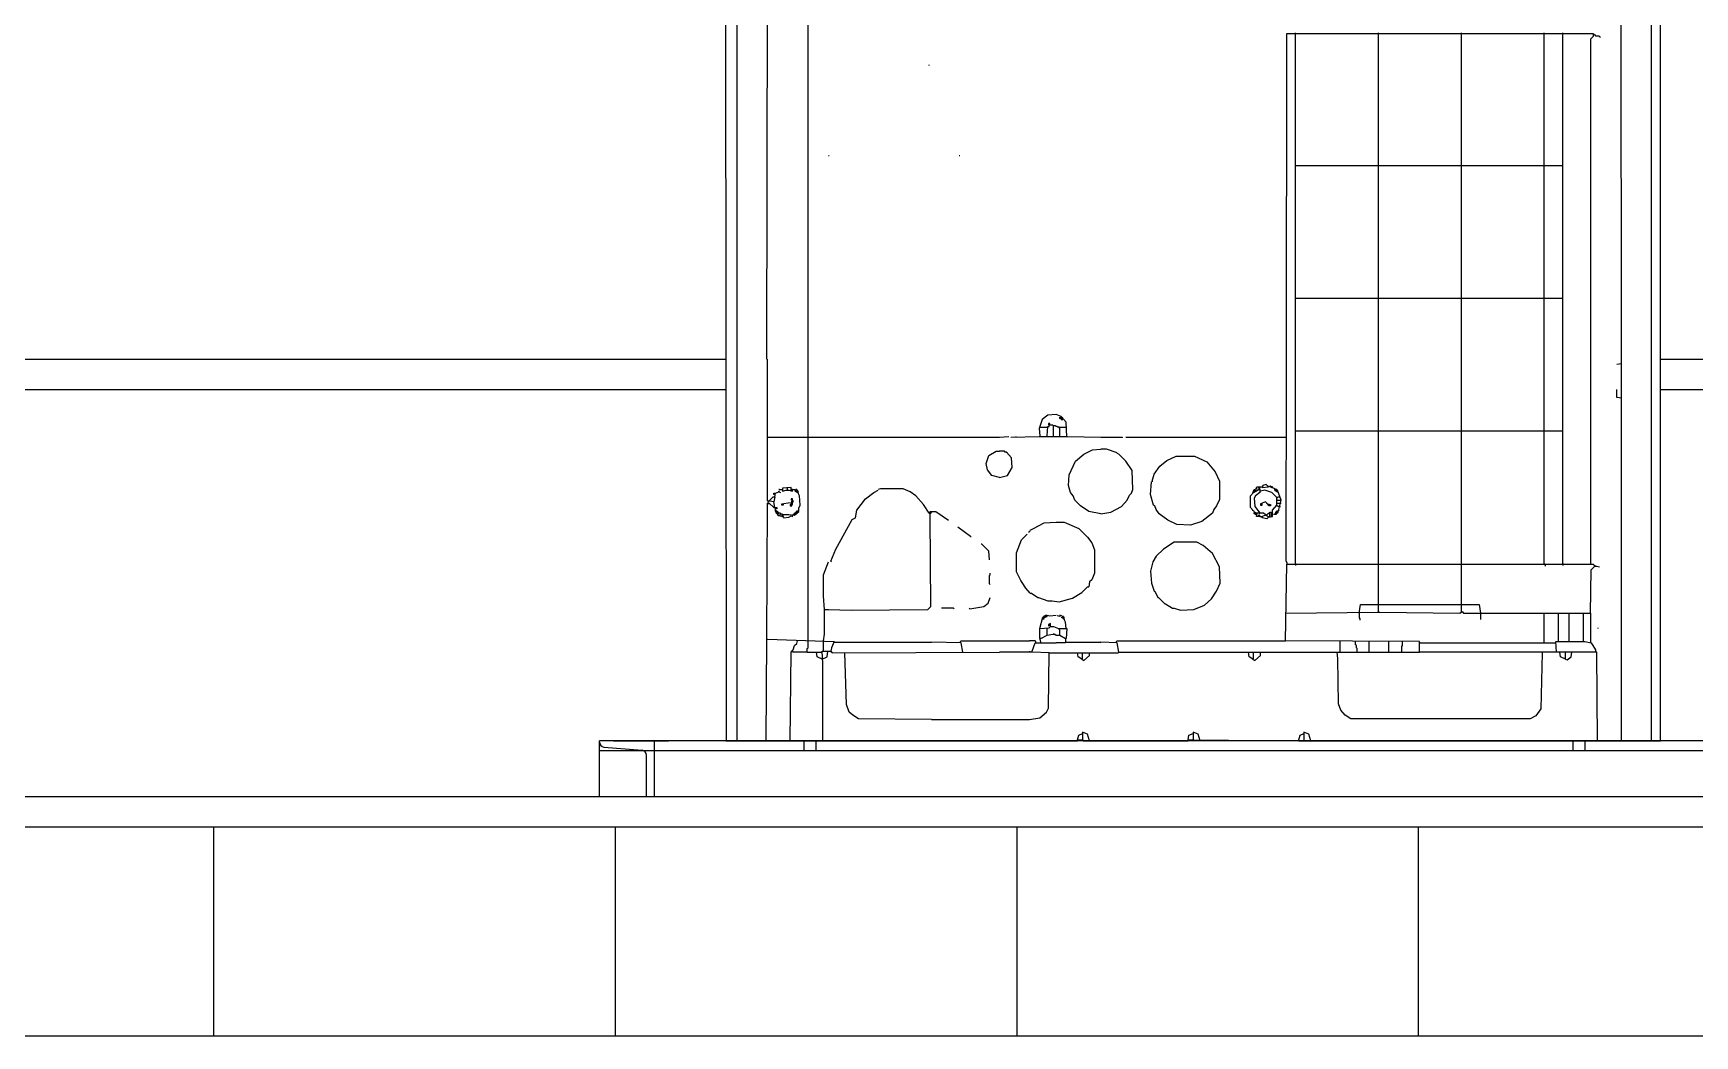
# Model space of a CAD drawing. Extents: x 3792242 to 5145247, y -1546315 to -1031918.
# Drawn here: x 4302548 to 4304203, y -1493650 to -1492651 of the extents above; entities that cross this region are included whole.
import ezdxf

# ---------------------------------------------------------------- set-up
doc = ezdxf.new("R2010")
doc.units = 0
doc.header["$MEASUREMENT"] = 0
doc.layers.add('TENKÁ', color=7, linetype='CONTINUOUS')
doc.layers.add('ZZ-chladenie', color=133, linetype='CONTINUOUS')

msp = doc.modelspace()

# ---------------------------------------------------------------- linework, layer by layer
at = {"layer": 'TENKÁ'}
for p, q in [((4302487.774, -1492975.641), (4303237.946, -1492975.641)), ((4304168.872, -1492975.641), (4304472.897, -1492975.641)), ((4302487.774, -1493005.641), (4303237.971, -1493005.641)), ((4304168.872, -1493005.641), (4304472.923, -1493005.641))]:
    msp.add_line(p, q, dxfattribs=at)
at = {"layer": 'TENKÁ', "color": 8}
for p, q in [((4308877.714, -1493411.477), (4262338.633, -1493411.477)), ((4262327.714, -1493441.477), (4308877.714, -1493441.477)), ((4302727.714, -1493649.641), (4302727.714, -1493441.477)), ((4303127.714, -1493649.641), (4303127.714, -1493441.477)), ((4303527.714, -1493649.641), (4303527.714, -1493441.477)), ((4303927.714, -1493649.641), (4303927.714, -1493441.477)), ((4262327.714, -1493649.641), (4308877.714, -1493649.641))]:
    msp.add_line(p, q, dxfattribs=at)
at = {"layer": 'ZZ-chladenie', "color": 9}
for p, q in [((4303248.866, -1492975.641), (4303248.866, -1491666.137)), ((4304159.686, -1492975.641), (4304159.686, -1491666.137)), ((4303237.946, -1492975.641), (4303236.854, -1491687.336)), ((4303319.527, -1492975.641), (4303319.527, -1491688.749)), ((4304168.872, -1492975.641), (4304168.872, -1491688.749)), ((4304129.828, -1492975.641), (4304129.302, -1491871.054)), ((4303278.555, -1492975.641), (4303279.25, -1492545.866)), ((4303796.053, -1492975.641), (4303796.489, -1492651.151)), ((4303796.489, -1492651.151), (4304101.744, -1492651.151)), ((4303804.968, -1492975.641), (4303804.968, -1492650.445)), ((4303887.641, -1492975.641), (4303887.641, -1492650.445)), ((4303970.315, -1492975.641), (4303970.315, -1492650.445)), ((4304052.988, -1492975.641), (4304052.988, -1492650.445)), ((4304071.36, -1492975.641), (4304071.36, -1492650.445)), ((4304101.744, -1492653.977), (4304098.918, -1492656.805)), ((4304098.918, -1492656.805), (4304098.918, -1492975.641)), ((4304101.744, -1492651.151), (4304101.744, -1492653.977)), ((4304102.451, -1492652.564), (4304102.451, -1492651.858)), ((4304102.451, -1492651.858), (4304103.157, -1492652.564)), ((4304103.157, -1492652.564), (4304103.864, -1492653.271)), ((4304103.864, -1492653.271), (4304107.397, -1492653.271)), ((4304107.397, -1492653.271), (4304108.104, -1492653.977)), ((4304108.104, -1492653.977), (4304108.81, -1492654.684)), ((4303440.358, -1492682.949), (4303440.358, -1492682.242)), ((4303340.019, -1492772.688), (4303340.725, -1492772.688)), ((4303470.035, -1492772.688), (4303470.742, -1492772.688)), ((4303804.968, -1492782.581), (4303887.641, -1492782.581)), ((4303887.641, -1492782.581), (4303970.315, -1492782.581)), ((4303970.315, -1492782.581), (4304052.988, -1492782.581)), ((4304052.988, -1492782.581), (4304071.36, -1492782.581)), ((4303804.968, -1492914.717), (4303887.641, -1492914.717)), ((4303887.641, -1492914.717), (4303970.315, -1492914.717)), ((4303970.315, -1492914.717), (4304052.988, -1492914.717)), ((4304052.988, -1492914.717), (4304071.36, -1492914.717)), ((4303238.267, -1493354.935), (4303237.946, -1492975.641)), ((4303248.866, -1493355.641), (4303248.866, -1492975.641)), ((4303279.25, -1493116.807), (4303279.25, -1492975.641)), ((4303319.527, -1493256.009), (4303319.527, -1492975.641)), ((4303795.783, -1493176.869), (4303796.053, -1492975.641)), ((4303804.968, -1493178.989), (4303804.968, -1492975.641)), ((4303887.641, -1493178.989), (4303887.641, -1492975.641)), ((4303970.315, -1493178.989), (4303970.315, -1492975.641)), ((4304052.988, -1493178.989), (4304052.988, -1492975.641)), ((4304071.36, -1493178.989), (4304071.36, -1492975.641)), ((4304098.918, -1492975.641), (4304098.918, -1493178.989)), ((4304130.009, -1493355.641), (4304129.828, -1492975.641)), ((4304159.686, -1493355.641), (4304159.686, -1492975.641)), ((4304168.872, -1493355.641), (4304168.872, -1492975.641)), ((4304125.062, -1492980.431), (4304130.009, -1492979.725)), ((4304125.062, -1493013.642), (4304125.062, -1493005.641)), ((4304130.009, -1493014.349), (4304125.062, -1493013.642)), ((4303552.708, -1493035.547), (4303549.882, -1493044.733)), ((4303549.882, -1493044.733), (4303550.589, -1493051.799)), ((4303550.589, -1493043.319), (4303557.655, -1493043.319)), ((4303558.361, -1493031.307), (4303552.708, -1493035.547)), ((4303557.655, -1493051.799), (4303558.361, -1493042.613)), ((4303557.655, -1493043.319), (4303558.361, -1493043.319)), ((4303566.84, -1493030.601), (4303558.361, -1493031.307)), ((4303558.361, -1493043.319), (4303558.361, -1493042.613)), ((4303558.361, -1493042.613), (4303559.774, -1493042.613)), ((4303560.481, -1493039.787), (4303559.068, -1493039.787)), ((4303559.068, -1493039.787), (4303559.068, -1493041.2)), ((4303559.774, -1493042.613), (4303560.481, -1493039.787)), ((4303563.308, -1493041.2), (4303559.774, -1493041.2)), ((4303564.014, -1493041.906), (4303563.308, -1493041.2)), ((4303566.134, -1493041.906), (4303564.014, -1493041.906)), ((4303564.014, -1493051.799), (4303564.014, -1493041.906)), ((4303566.84, -1493042.613), (4303566.134, -1493041.906)), ((4303571.787, -1493032.72), (4303566.84, -1493030.601)), ((4303567.547, -1493042.613), (4303566.84, -1493042.613)), ((4303568.254, -1493043.319), (4303567.547, -1493042.613)), ((4303569.667, -1493043.319), (4303568.254, -1493043.319)), ((4303569.667, -1493044.026), (4303569.667, -1493043.319)), ((4303569.667, -1493043.319), (4303576.733, -1493043.319)), ((4303570.374, -1493044.733), (4303569.667, -1493044.026)), ((4303570.374, -1493034.134), (4303570.374, -1493033.427)), ((4303570.374, -1493033.427), (4303571.081, -1493034.134)), ((4303571.081, -1493034.84), (4303570.374, -1493034.134)), ((4303570.374, -1493051.799), (4303570.374, -1493044.733)), ((4303571.081, -1493034.134), (4303571.787, -1493033.427)), ((4303571.081, -1493034.134), (4303571.787, -1493034.84)), ((4303571.787, -1493034.84), (4303571.081, -1493034.84)), ((4303576.733, -1493038.374), (4303571.787, -1493032.72)), ((4303571.787, -1493033.427), (4303572.494, -1493034.134)), ((4303571.787, -1493034.84), (4303572.494, -1493034.134)), ((4303571.787, -1493034.84), (4303571.787, -1493035.547)), ((4303571.787, -1493035.547), (4303573.2, -1493035.547)), ((4303573.2, -1493034.134), (4303572.494, -1493034.134)), ((4303573.2, -1493034.84), (4303573.2, -1493034.134)), ((4303573.2, -1493035.547), (4303573.2, -1493034.84)), ((4303577.44, -1493052.506), (4303576.733, -1493038.374)), ((4303278.544, -1493053.213), (4303319.527, -1493053.213)), ((4303319.527, -1493053.213), (4303410.68, -1493053.213)), ((4303410.68, -1493053.213), (4303510.312, -1493053.213)), ((4303510.312, -1493053.213), (4303519.498, -1493052.506)), ((4303521.617, -1493053.213), (4303549.882, -1493052.506)), ((4303526.564, -1493052.506), (4303526.564, -1493053.213)), ((4303549.882, -1493052.506), (4303578.147, -1493052.506)), ((4303578.147, -1493052.506), (4303611.357, -1493053.213)), ((4303611.357, -1493053.213), (4303632.556, -1493053.213)), ((4303632.556, -1493053.213), (4303632.556, -1493053.919)), ((4303636.088, -1493053.213), (4303795.783, -1493053.213)), ((4303804.968, -1493046.853), (4303887.641, -1493046.853)), ((4303887.641, -1493046.853), (4303970.315, -1493046.853)), ((4303970.315, -1493046.853), (4304052.988, -1493046.853)), ((4304052.988, -1493046.853), (4304071.36, -1493046.853)), ((4303496.886, -1493079.357), (4303499.713, -1493071.584)), ((4303499.713, -1493071.584), (4303506.779, -1493067.344)), ((4303506.779, -1493067.344), (4303510.312, -1493067.344)), ((4303515.258, -1493067.344), (4303510.312, -1493067.344)), ((4303515.965, -1493068.051), (4303515.258, -1493067.344)), ((4303517.378, -1493068.051), (4303515.965, -1493068.051)), ((4303517.378, -1493068.051), (4303518.085, -1493068.758)), ((4303522.324, -1493073.704), (4303517.378, -1493068.051)), ((4303523.031, -1493083.597), (4303522.324, -1493073.704)), ((4303579.56, -1493090.663), (4303585.919, -1493077.237)), ((4303585.919, -1493077.237), (4303594.399, -1493070.171)), ((4303594.399, -1493070.171), (4303602.878, -1493065.931)), ((4303602.878, -1493065.931), (4303611.357, -1493065.224)), ((4303617.01, -1493065.224), (4303611.357, -1493065.224)), ((4303627.609, -1493068.758), (4303617.01, -1493065.224)), ((4303629.022, -1493070.171), (4303627.609, -1493069.464)), ((4303636.088, -1493077.237), (4303629.022, -1493070.171)), ((4303642.448, -1493086.423), (4303636.088, -1493077.237)), ((4303670.006, -1493082.183), (4303677.072, -1493076.531)), ((4303677.072, -1493076.531), (4303686.258, -1493072.291)), ((4303686.258, -1493072.291), (4303704.63, -1493072.291)), ((4303704.63, -1493072.291), (4303716.642, -1493077.944)), ((4303716.642, -1493077.944), (4303725.121, -1493087.836)), ((4303498.299, -1493085.716), (4303496.886, -1493079.357)), ((4303502.539, -1493091.369), (4303498.299, -1493085.716)), ((4303510.312, -1493093.489), (4303502.539, -1493091.369)), ((4303510.312, -1493093.489), (4303518.085, -1493091.369)), ((4303518.085, -1493091.369), (4303523.031, -1493083.597)), ((4303578.853, -1493101.262), (4303579.56, -1493090.663)), ((4303643.154, -1493105.501), (4303642.448, -1493086.423)), ((4303662.233, -1493097.022), (4303664.353, -1493089.956)), ((4303664.353, -1493089.956), (4303670.006, -1493082.183)), ((4303725.121, -1493087.836), (4303729.361, -1493097.022)), ((4303285.61, -1493110.448), (4303285.61, -1493109.035)), ((4303285.61, -1493109.035), (4303287.023, -1493109.035)), ((4303286.317, -1493110.448), (4303285.61, -1493110.448)), ((4303286.317, -1493112.567), (4303287.023, -1493109.035)), ((4303286.317, -1493110.448), (4303287.023, -1493110.448)), ((4303287.023, -1493109.035), (4303290.557, -1493107.621)), ((4303291.263, -1493105.501), (4303290.557, -1493105.501)), ((4303290.557, -1493107.621), (4303290.557, -1493106.915)), ((4303290.557, -1493106.915), (4303291.263, -1493106.915)), ((4303291.263, -1493106.915), (4303290.557, -1493107.621)), ((4303290.557, -1493107.621), (4303290.557, -1493108.328)), ((4303290.557, -1493107.621), (4303291.97, -1493108.328)), ((4303291.263, -1493105.501), (4303293.383, -1493105.501)), ((4303293.383, -1493105.501), (4303294.089, -1493106.208)), ((4303302.568, -1493103.381), (4303294.089, -1493104.088)), ((4303294.089, -1493104.088), (4303294.089, -1493106.915)), ((4303294.089, -1493106.915), (4303297.623, -1493106.208)), ((4303297.623, -1493106.208), (4303300.449, -1493106.208)), ((4303299.036, -1493104.088), (4303298.329, -1493103.381)), ((4303299.036, -1493105.501), (4303299.036, -1493104.088)), ((4303299.036, -1493105.501), (4303299.742, -1493106.208)), ((4303300.449, -1493106.208), (4303303.982, -1493106.915)), ((4303302.568, -1493106.915), (4303302.568, -1493103.381)), ((4303303.982, -1493105.501), (4303303.275, -1493105.501)), ((4303303.982, -1493106.915), (4303303.982, -1493105.501)), ((4303303.982, -1493105.501), (4303306.809, -1493105.501)), ((4303306.809, -1493106.915), (4303307.515, -1493105.501)), ((4303309.635, -1493109.035), (4303306.809, -1493106.915)), ((4303309.635, -1493106.915), (4303307.515, -1493104.794)), ((4303307.515, -1493105.501), (4303308.222, -1493106.208)), ((4303307.515, -1493107.621), (4303307.515, -1493106.915)), ((4303308.222, -1493107.621), (4303307.515, -1493107.621)), ((4303308.928, -1493106.208), (4303308.222, -1493106.208)), ((4303308.928, -1493106.915), (4303308.928, -1493106.208)), ((4303309.635, -1493107.621), (4303308.928, -1493106.915)), ((4303308.928, -1493108.328), (4303309.635, -1493107.621)), ((4303309.635, -1493109.035), (4303308.928, -1493108.328)), ((4303309.635, -1493109.035), (4303309.635, -1493106.915)), ((4303309.635, -1493109.035), (4303310.341, -1493109.035)), ((4303311.048, -1493111.861), (4303309.635, -1493109.035)), ((4303311.754, -1493121.047), (4303311.048, -1493111.861)), ((4303376.763, -1493114.687), (4303385.242, -1493108.328)), ((4303385.242, -1493108.328), (4303389.481, -1493106.208)), ((4303391.602, -1493104.794), (4303389.481, -1493105.501)), ((4303414.213, -1493104.794), (4303391.602, -1493104.794)), ((4303421.279, -1493107.621), (4303414.213, -1493104.794)), ((4303426.932, -1493111.861), (4303421.279, -1493107.621)), ((4303434.704, -1493120.34), (4303426.932, -1493111.861)), ((4303580.973, -1493108.328), (4303578.853, -1493101.262)), ((4303583.799, -1493111.861), (4303580.973, -1493108.328)), ((4303585.213, -1493116.101), (4303583.799, -1493111.861)), ((4303637.501, -1493116.101), (4303639.622, -1493111.154)), ((4303639.622, -1493111.154), (4303641.741, -1493109.035)), ((4303641.741, -1493109.035), (4303643.154, -1493105.501)), ((4303660.819, -1493110.448), (4303661.526, -1493097.728)), ((4303663.647, -1493121.047), (4303660.819, -1493110.448)), ((4303662.233, -1493097.022), (4303662.233, -1493097.728)), ((4303729.361, -1493097.022), (4303729.361, -1493115.394)), ((4303760.452, -1493111.861), (4303763.278, -1493108.328)), ((4303760.452, -1493123.167), (4303760.452, -1493111.861)), ((4303762.571, -1493108.328), (4303763.985, -1493106.208)), ((4303763.278, -1493108.328), (4303769.637, -1493104.794)), ((4303763.278, -1493106.915), (4303763.985, -1493106.208)), ((4303763.278, -1493106.915), (4303763.985, -1493107.621)), ((4303763.985, -1493107.621), (4303763.278, -1493106.915)), ((4303763.985, -1493106.208), (4303766.105, -1493104.088)), ((4303763.985, -1493106.208), (4303763.985, -1493105.501)), ((4303763.985, -1493105.501), (4303764.692, -1493105.501)), ((4303763.985, -1493107.621), (4303764.692, -1493106.915)), ((4303765.398, -1493111.861), (4303763.985, -1493113.981)), ((4303764.692, -1493106.915), (4303765.398, -1493106.915)), ((4303765.398, -1493106.915), (4303765.398, -1493106.208)), ((4303769.637, -1493108.328), (4303765.398, -1493111.861)), ((4303766.105, -1493103.381), (4303766.811, -1493102.675)), ((4303766.105, -1493104.088), (4303766.105, -1493103.381)), ((4303766.105, -1493104.088), (4303766.105, -1493105.501)), ((4303766.105, -1493105.501), (4303766.105, -1493104.088)), ((4303766.811, -1493102.675), (4303771.758, -1493102.675)), ((4303768.224, -1493102.675), (4303768.224, -1493104.088)), ((4303768.224, -1493104.088), (4303769.637, -1493104.088)), ((4303769.637, -1493104.088), (4303769.637, -1493102.675)), ((4303769.637, -1493104.794), (4303769.637, -1493108.328)), ((4303770.344, -1493106.915), (4303769.637, -1493107.621)), ((4303774.584, -1493106.208), (4303770.344, -1493106.915)), ((4303772.464, -1493101.262), (4303771.758, -1493103.381)), ((4303771.758, -1493103.381), (4303778.117, -1493102.675)), ((4303775.997, -1493100.555), (4303772.464, -1493101.262)), ((4303781.65, -1493108.328), (4303774.584, -1493106.208)), ((4303777.41, -1493101.968), (4303775.997, -1493100.555)), ((4303783.063, -1493104.088), (4303777.41, -1493101.968)), ((4303778.117, -1493102.675), (4303778.117, -1493101.968)), ((4303780.237, -1493101.968), (4303779.53, -1493101.968)), ((4303779.53, -1493101.968), (4303779.53, -1493102.675)), ((4303780.944, -1493102.675), (4303780.237, -1493101.968)), ((4303780.944, -1493102.675), (4303780.944, -1493101.968)), ((4303780.944, -1493102.675), (4303780.944, -1493103.381)), ((4303782.357, -1493102.675), (4303780.944, -1493102.675)), ((4303786.596, -1493113.274), (4303781.65, -1493108.328)), ((4303782.357, -1493104.088), (4303782.357, -1493102.675)), ((4303787.303, -1493106.208), (4303783.063, -1493104.088)), ((4303784.476, -1493106.208), (4303784.476, -1493104.794)), ((4303788.01, -1493108.328), (4303784.476, -1493106.208)), ((4303785.183, -1493106.915), (4303785.183, -1493106.208)), ((4303785.889, -1493106.915), (4303785.183, -1493106.915)), ((4303786.596, -1493105.501), (4303785.889, -1493105.501)), ((4303785.889, -1493106.915), (4303786.596, -1493107.621)), ((4303786.596, -1493106.208), (4303786.596, -1493105.501)), ((4303787.303, -1493106.915), (4303786.596, -1493106.208)), ((4303786.596, -1493107.621), (4303787.303, -1493106.915)), ((4303786.596, -1493107.621), (4303787.303, -1493106.915)), ((4303790.836, -1493116.101), (4303787.303, -1493106.208)), ((4303278.544, -1493254.596), (4303279.25, -1493118.927)), ((4303285.61, -1493117.514), (4303279.25, -1493116.807)), ((4303279.25, -1493118.927), (4303280.664, -1493118.927)), ((4303279.957, -1493117.514), (4303284.903, -1493112.567)), ((4303279.957, -1493118.927), (4303279.957, -1493117.514)), ((4303279.957, -1493118.927), (4303280.664, -1493119.633)), ((4303280.664, -1493118.927), (4303285.61, -1493123.167)), ((4303284.903, -1493112.567), (4303286.317, -1493112.567)), ((4303286.317, -1493112.567), (4303285.61, -1493117.514)), ((4303286.317, -1493123.167), (4303285.61, -1493117.514)), ((4303285.61, -1493123.167), (4303288.436, -1493123.167)), ((4303289.85, -1493128.113), (4303286.317, -1493125.993)), ((4303286.317, -1493125.993), (4303289.143, -1493130.233)), ((4303287.023, -1493124.58), (4303287.023, -1493123.167)), ((4303287.023, -1493125.993), (4303287.023, -1493124.58)), ((4303288.436, -1493124.58), (4303287.023, -1493124.58)), ((4303287.023, -1493127.406), (4303287.73, -1493126.699)), ((4303287.73, -1493128.113), (4303287.023, -1493127.406)), ((4303287.73, -1493126.699), (4303288.436, -1493127.406)), ((4303287.73, -1493128.819), (4303287.73, -1493128.113)), ((4303288.436, -1493123.167), (4303288.436, -1493124.58)), ((4303289.143, -1493127.406), (4303288.436, -1493127.406)), ((4303289.143, -1493128.113), (4303289.143, -1493127.406)), ((4303289.85, -1493131.646), (4303289.85, -1493128.113)), ((4303293.383, -1493119.633), (4303301.862, -1493118.22)), ((4303293.383, -1493121.047), (4303293.383, -1493119.633)), ((4303294.796, -1493121.047), (4303293.383, -1493121.047)), ((4303294.796, -1493119.633), (4303294.796, -1493121.047)), ((4303302.568, -1493120.34), (4303301.862, -1493120.34)), ((4303301.862, -1493120.34), (4303301.862, -1493121.753)), ((4303301.862, -1493121.753), (4303303.275, -1493121.753)), ((4303302.568, -1493120.34), (4303303.982, -1493114.687)), ((4303303.982, -1493114.687), (4303302.568, -1493114.687)), ((4303302.568, -1493114.687), (4303302.568, -1493116.101)), ((4303303.275, -1493121.047), (4303302.568, -1493120.34)), ((4303302.568, -1493120.34), (4303303.275, -1493120.34)), ((4303302.568, -1493120.34), (4303303.982, -1493120.34)), ((4303303.275, -1493118.927), (4303303.275, -1493118.22)), ((4303303.275, -1493121.753), (4303303.275, -1493121.047)), ((4303304.688, -1493116.807), (4303303.982, -1493116.101)), ((4303303.982, -1493116.101), (4303303.982, -1493116.807)), ((4303303.982, -1493118.22), (4303304.688, -1493117.514)), ((4303303.982, -1493120.34), (4303303.982, -1493118.22)), ((4303303.982, -1493130.94), (4303308.928, -1493126.699)), ((4303304.688, -1493117.514), (4303304.688, -1493116.807)), ((4303306.102, -1493130.94), (4303310.341, -1493127.406)), ((4303306.809, -1493128.819), (4303307.515, -1493128.113)), ((4303307.515, -1493128.113), (4303308.222, -1493127.406)), ((4303308.222, -1493127.406), (4303308.222, -1493126.699)), ((4303308.222, -1493126.699), (4303308.928, -1493126.699)), ((4303309.635, -1493127.406), (4303308.928, -1493126.699)), ((4303308.928, -1493128.113), (4303309.635, -1493127.406)), ((4303308.928, -1493128.819), (4303308.928, -1493128.113)), ((4303310.341, -1493123.873), (4303311.754, -1493121.047)), ((4303310.341, -1493127.406), (4303310.341, -1493123.873)), ((4303366.87, -1493133.766), (4303368.284, -1493125.993)), ((4303368.284, -1493125.993), (4303376.763, -1493114.687)), ((4303440.358, -1493128.819), (4303434.704, -1493120.34)), ((4303441.064, -1493132.353), (4303441.064, -1493127.406)), ((4303441.064, -1493127.406), (4303446.717, -1493127.406)), ((4303441.771, -1493128.819), (4303442.477, -1493128.113)), ((4303442.477, -1493128.113), (4303442.477, -1493127.406)), ((4303446.717, -1493127.406), (4303459.436, -1493135.885)), ((4303590.865, -1493121.753), (4303585.213, -1493116.101)), ((4303599.345, -1493127.406), (4303590.865, -1493121.753)), ((4303611.357, -1493129.526), (4303599.345, -1493127.406)), ((4303611.357, -1493129.526), (4303621.249, -1493128.113)), ((4303621.249, -1493128.113), (4303631.849, -1493122.46)), ((4303631.849, -1493122.46), (4303637.501, -1493116.101)), ((4303665.06, -1493121.753), (4303663.647, -1493121.047)), ((4303666.473, -1493125.286), (4303665.06, -1493121.753)), ((4303669.299, -1493129.526), (4303666.473, -1493125.286)), ((4303723.708, -1493125.286), (4303722.295, -1493128.819)), ((4303726.535, -1493121.753), (4303723.708, -1493125.286)), ((4303729.361, -1493115.394), (4303726.535, -1493121.753)), ((4303765.398, -1493128.819), (4303760.452, -1493123.167)), ((4303762.571, -1493126.699), (4303762.571, -1493125.993)), ((4303763.985, -1493113.981), (4303764.692, -1493122.46)), ((4303763.985, -1493127.406), (4303763.985, -1493126.699)), ((4303763.985, -1493128.819), (4303764.692, -1493128.113)), ((4303764.692, -1493122.46), (4303768.931, -1493128.113)), ((4303764.692, -1493128.113), (4303765.398, -1493128.819)), ((4303768.931, -1493128.113), (4303768.224, -1493129.526)), ((4303769.637, -1493128.113), (4303768.931, -1493128.113)), ((4303769.637, -1493128.819), (4303769.637, -1493128.113)), ((4303775.29, -1493117.514), (4303770.344, -1493119.633)), ((4303770.344, -1493119.633), (4303770.344, -1493121.047)), ((4303770.344, -1493121.047), (4303771.758, -1493121.047)), ((4303771.758, -1493121.047), (4303771.758, -1493119.633)), ((4303776.703, -1493118.927), (4303775.29, -1493117.514)), ((4303778.824, -1493121.753), (4303776.703, -1493118.927)), ((4303778.824, -1493120.34), (4303778.117, -1493120.34)), ((4303778.824, -1493120.34), (4303780.237, -1493120.34)), ((4303780.237, -1493121.753), (4303778.824, -1493121.753)), ((4303779.53, -1493133.059), (4303779.53, -1493128.113)), ((4303779.53, -1493128.113), (4303780.944, -1493128.113)), ((4303780.237, -1493120.34), (4303780.237, -1493121.753)), ((4303780.944, -1493128.113), (4303780.944, -1493131.646)), ((4303782.357, -1493125.993), (4303786.596, -1493121.047)), ((4303782.357, -1493132.353), (4303782.357, -1493125.993)), ((4303784.476, -1493130.233), (4303785.889, -1493128.113)), ((4303785.183, -1493128.819), (4303785.889, -1493128.113)), ((4303786.596, -1493113.274), (4303785.889, -1493113.274)), ((4303785.889, -1493128.113), (4303785.889, -1493127.406)), ((4303785.889, -1493127.406), (4303786.596, -1493127.406)), ((4303785.889, -1493128.113), (4303785.889, -1493130.233)), ((4303786.596, -1493113.274), (4303787.303, -1493113.274)), ((4303786.596, -1493121.047), (4303786.596, -1493113.274)), ((4303787.303, -1493116.101), (4303786.596, -1493116.101)), ((4303787.303, -1493121.753), (4303786.596, -1493121.753)), ((4303786.596, -1493127.406), (4303786.596, -1493126.699)), ((4303786.596, -1493126.699), (4303788.01, -1493126.699)), ((4303787.303, -1493128.113), (4303786.596, -1493127.406)), ((4303786.596, -1493128.819), (4303787.303, -1493128.113)), ((4303786.596, -1493128.819), (4303788.01, -1493128.113)), ((4303787.303, -1493113.274), (4303788.01, -1493112.567)), ((4303787.303, -1493116.101), (4303790.129, -1493116.101)), ((4303787.303, -1493118.927), (4303790.129, -1493118.927)), ((4303788.01, -1493122.46), (4303787.303, -1493121.753)), ((4303788.01, -1493112.567), (4303789.423, -1493112.567)), ((4303788.01, -1493128.113), (4303790.836, -1493116.101)), ((4303789.423, -1493122.46), (4303788.01, -1493122.46)), ((4303788.01, -1493126.699), (4303788.716, -1493125.993)), ((4303789.423, -1493122.46), (4303790.129, -1493122.46)), ((4303790.129, -1493118.927), (4303790.836, -1493118.927)), ((4303288.436, -1493128.819), (4303287.73, -1493128.819)), ((4303289.143, -1493130.233), (4303290.557, -1493128.819)), ((4303293.383, -1493132.353), (4303289.85, -1493131.646)), ((4303291.97, -1493128.819), (4303290.557, -1493128.819)), ((4303291.263, -1493130.94), (4303291.97, -1493130.233)), ((4303291.263, -1493131.646), (4303291.263, -1493130.94)), ((4303291.97, -1493130.233), (4303291.97, -1493128.819)), ((4303291.97, -1493129.526), (4303294.089, -1493129.526)), ((4303293.383, -1493132.353), (4303294.089, -1493130.233)), ((4303293.383, -1493132.353), (4303294.796, -1493132.353)), ((4303294.089, -1493130.233), (4303300.449, -1493130.233)), ((4303294.796, -1493130.94), (4303294.089, -1493130.94)), ((4303294.796, -1493132.353), (4303294.796, -1493130.94)), ((4303294.796, -1493132.353), (4303294.796, -1493133.059)), ((4303294.796, -1493132.353), (4303295.502, -1493133.766)), ((4303295.502, -1493133.766), (4303300.449, -1493133.059)), ((4303300.449, -1493130.233), (4303306.102, -1493130.94)), ((4303300.449, -1493133.059), (4303302.568, -1493131.646)), ((4303302.568, -1493131.646), (4303303.982, -1493132.353)), ((4303303.982, -1493132.353), (4303303.982, -1493130.94)), ((4303306.102, -1493129.526), (4303306.102, -1493128.819)), ((4303306.102, -1493128.819), (4303306.809, -1493128.819)), ((4303306.102, -1493129.526), (4303306.102, -1493130.233)), ((4303306.809, -1493128.819), (4303307.515, -1493129.526)), ((4303307.515, -1493129.526), (4303308.222, -1493128.819)), ((4303308.222, -1493128.819), (4303308.928, -1493128.819)), ((4303347.085, -1493164.856), (4303363.337, -1493135.179)), ((4303363.337, -1493135.179), (4303366.87, -1493133.766)), ((4303440.358, -1493128.819), (4303441.771, -1493128.819)), ((4303441.771, -1493222.092), (4303441.064, -1493132.353)), ((4303481.341, -1493152.137), (4303468.622, -1493142.951)), ((4303540.696, -1493145.778), (4303544.229, -1493144.365)), ((4303544.229, -1493144.365), (4303554.829, -1493138.712)), ((4303554.829, -1493138.712), (4303566.84, -1493138.006)), ((4303566.84, -1493138.006), (4303574.613, -1493138.006)), ((4303574.613, -1493138.006), (4303589.452, -1493144.365)), ((4303589.452, -1493144.365), (4303597.931, -1493152.844)), ((4303677.778, -1493135.885), (4303669.299, -1493129.526)), ((4303686.965, -1493140.125), (4303677.778, -1493135.885)), ((4303700.39, -1493140.832), (4303686.965, -1493140.125)), ((4303711.696, -1493137.299), (4303700.39, -1493140.832)), ((4303722.295, -1493128.819), (4303711.696, -1493137.299)), ((4303763.985, -1493129.526), (4303763.985, -1493128.819)), ((4303766.105, -1493130.94), (4303763.985, -1493128.819)), ((4303764.692, -1493129.526), (4303763.985, -1493129.526)), ((4303765.398, -1493130.233), (4303764.692, -1493129.526)), ((4303766.105, -1493128.819), (4303765.398, -1493128.819)), ((4303773.171, -1493128.819), (4303765.398, -1493128.819)), ((4303766.105, -1493130.94), (4303765.398, -1493130.233)), ((4303766.105, -1493129.526), (4303766.105, -1493128.819)), ((4303766.105, -1493132.353), (4303766.811, -1493129.526)), ((4303769.637, -1493132.353), (4303766.105, -1493132.353)), ((4303768.224, -1493132.353), (4303768.931, -1493130.233)), ((4303768.931, -1493129.526), (4303769.637, -1493128.819)), ((4303768.931, -1493130.233), (4303769.637, -1493132.353)), ((4303769.637, -1493132.353), (4303771.758, -1493132.353)), ((4303771.758, -1493133.766), (4303772.464, -1493131.646)), ((4303776.703, -1493134.472), (4303771.758, -1493133.766)), ((4303772.464, -1493131.646), (4303775.29, -1493130.94)), ((4303778.117, -1493133.059), (4303773.171, -1493128.819)), ((4303775.29, -1493130.94), (4303775.29, -1493130.233)), ((4303776.703, -1493130.233), (4303777.41, -1493129.526)), ((4303776.703, -1493130.94), (4303776.703, -1493130.233)), ((4303778.117, -1493133.059), (4303776.703, -1493134.472)), ((4303777.41, -1493129.526), (4303778.117, -1493128.819)), ((4303778.117, -1493133.059), (4303777.41, -1493132.353)), ((4303778.117, -1493128.819), (4303778.824, -1493128.819)), ((4303778.117, -1493133.059), (4303782.357, -1493132.353)), ((4303780.944, -1493131.646), (4303780.944, -1493132.353)), ((4303785.889, -1493130.233), (4303783.063, -1493130.233)), ((4303785.183, -1493128.819), (4303785.889, -1493129.526)), ((4303785.889, -1493129.526), (4303785.183, -1493128.819)), ((4303785.889, -1493129.526), (4303786.596, -1493128.819)), ((4303481.341, -1493152.137), (4303482.047, -1493152.137)), ((4303492.647, -1493159.91), (4303491.94, -1493159.91)), ((4303499.713, -1493166.976), (4303492.647, -1493159.91)), ((4303527.27, -1493168.39), (4303532.217, -1493155.671)), ((4303532.217, -1493155.671), (4303537.87, -1493150.018)), ((4303539.283, -1493147.898), (4303539.99, -1493147.192)), ((4303539.99, -1493147.192), (4303540.696, -1493146.485)), ((4303597.931, -1493152.844), (4303602.171, -1493158.497)), ((4303602.171, -1493158.497), (4303604.997, -1493165.563)), ((4303684.138, -1493157.79), (4303673.539, -1493164.856)), ((4303706.749, -1493157.79), (4303684.138, -1493157.79)), ((4303713.109, -1493161.324), (4303706.749, -1493157.79)), ((4303722.295, -1493169.096), (4303713.109, -1493161.324)), ((4303335.073, -1493190.294), (4303340.019, -1493177.576)), ((4303339.312, -1493178.282), (4303340.019, -1493178.282)), ((4303342.138, -1493176.869), (4303347.085, -1493164.856)), ((4303342.138, -1493176.869), (4303342.845, -1493177.576)), ((4303500.42, -1493175.455), (4303499.713, -1493166.976)), ((4303527.27, -1493187.468), (4303527.27, -1493168.39)), ((4303604.997, -1493165.563), (4303604.997, -1493188.881)), ((4303662.94, -1493177.576), (4303660.819, -1493186.762)), ((4303666.473, -1493171.923), (4303662.94, -1493177.576)), ((4303673.539, -1493164.856), (4303666.473, -1493171.923)), ((4303729.361, -1493182.521), (4303722.295, -1493169.096)), ((4303797.196, -1493178.989), (4303795.783, -1493176.869)), ((4303797.196, -1493178.989), (4303796.489, -1493178.282)), ((4303335.073, -1493211.493), (4303335.073, -1493190.294)), ((4303500.42, -1493191.001), (4303501.126, -1493190.294)), ((4303500.42, -1493199.48), (4303500.42, -1493191.001)), ((4303501.126, -1493190.294), (4303501.126, -1493188.881)), ((4303531.511, -1493195.947), (4303527.27, -1493187.468)), ((4303604.997, -1493188.881), (4303602.171, -1493195.241)), ((4303660.819, -1493186.762), (4303661.526, -1493198.774)), ((4303730.067, -1493198.774), (4303729.361, -1493182.521)), ((4303795.076, -1493256.009), (4303796.489, -1493179.695)), ((4303796.489, -1493179.695), (4304101.744, -1493179.695)), ((4303804.968, -1493178.989), (4303804.968, -1493181.108)), ((4303887.641, -1493219.265), (4303887.641, -1493178.989)), ((4303970.315, -1493219.265), (4303970.315, -1493178.989)), ((4304052.988, -1493178.989), (4304052.988, -1493179.695)), ((4304052.988, -1493179.695), (4304053.695, -1493180.402)), ((4304053.695, -1493180.402), (4304053.695, -1493181.815)), ((4304071.36, -1493178.989), (4304071.36, -1493181.108)), ((4304098.918, -1493228.451), (4304099.625, -1493185.349)), ((4304099.625, -1493185.349), (4304103.157, -1493181.815)), ((4304101.744, -1493179.695), (4304103.864, -1493181.815)), ((4304103.864, -1493181.815), (4304105.277, -1493181.815)), ((4304105.277, -1493181.815), (4304108.104, -1493182.521)), ((4303501.126, -1493200.187), (4303500.42, -1493199.48)), ((4303532.924, -1493198.067), (4303531.511, -1493195.947)), ((4303536.456, -1493203.72), (4303532.924, -1493198.067)), ((4303540.696, -1493208.667), (4303536.456, -1493203.72)), ((4303540.696, -1493208.667), (4303542.109, -1493208.667)), ((4303542.109, -1493208.667), (4303548.469, -1493212.906)), ((4303583.092, -1493213.612), (4303592.279, -1493207.96)), ((4303592.279, -1493207.96), (4303597.931, -1493202.307)), ((4303597.931, -1493202.307), (4303599.345, -1493202.307)), ((4303600.051, -1493197.36), (4303599.345, -1493202.307)), ((4303602.171, -1493195.241), (4303600.051, -1493197.36)), ((4303661.526, -1493198.774), (4303664.353, -1493206.546)), ((4303664.353, -1493206.546), (4303665.06, -1493206.546)), ((4303665.06, -1493206.546), (4303667.886, -1493212.906)), ((4303721.588, -1493214.319), (4303726.535, -1493206.546)), ((4303726.535, -1493206.546), (4303730.067, -1493198.774)), ((4303335.779, -1493224.919), (4303335.073, -1493211.493)), ((4303335.779, -1493231.278), (4303335.779, -1493224.919)), ((4303335.779, -1493224.919), (4303340.019, -1493224.919)), ((4303340.019, -1493224.919), (4303362.631, -1493225.625)), ((4303362.631, -1493225.625), (4303438.945, -1493224.919)), ((4303438.945, -1493224.919), (4303441.771, -1493222.092)), ((4303464.382, -1493223.505), (4303452.37, -1493223.505)), ((4303465.089, -1493224.212), (4303464.382, -1493223.505)), ((4303480.634, -1493224.212), (4303479.928, -1493223.505)), ((4303480.634, -1493224.212), (4303494.767, -1493222.092)), ((4303494.767, -1493222.092), (4303499.006, -1493218.559)), ((4303499.006, -1493218.559), (4303501.126, -1493212.906)), ((4303548.469, -1493212.906), (4303549.175, -1493212.906)), ((4303549.175, -1493212.906), (4303558.361, -1493216.439)), ((4303558.361, -1493216.439), (4303562.601, -1493216.439)), ((4303562.601, -1493216.439), (4303569.667, -1493217.146)), ((4303569.667, -1493217.146), (4303583.092, -1493213.612)), ((4303667.886, -1493212.906), (4303668.592, -1493212.906)), ((4303668.592, -1493212.906), (4303674.952, -1493219.265)), ((4303674.952, -1493219.265), (4303675.658, -1493219.265)), ((4303675.658, -1493219.265), (4303682.725, -1493223.505)), ((4303682.725, -1493223.505), (4303684.138, -1493223.505)), ((4303684.138, -1493223.505), (4303690.497, -1493225.625)), ((4303690.497, -1493225.625), (4303703.923, -1493224.919)), ((4303703.923, -1493224.919), (4303714.522, -1493220.678)), ((4303714.522, -1493220.678), (4303721.588, -1493214.319)), ((4303795.783, -1493228.451), (4303886.935, -1493227.745)), ((4303868.563, -1493228.451), (4303869.976, -1493219.972)), ((4303869.976, -1493219.972), (4303987.98, -1493219.972)), ((4303886.935, -1493227.745), (4303889.055, -1493227.745)), ((4303887.641, -1493227.038), (4303887.641, -1493219.265)), ((4303887.641, -1493227.038), (4303888.348, -1493227.745)), ((4303889.055, -1493227.745), (4303968.902, -1493228.451)), ((4303968.902, -1493228.451), (4303971.021, -1493227.038)), ((4303970.315, -1493227.038), (4303970.315, -1493219.265)), ((4303970.315, -1493227.038), (4303971.021, -1493227.745)), ((4303971.021, -1493227.038), (4303972.434, -1493228.451)), ((4303987.98, -1493219.972), (4303989.393, -1493228.451)), ((4303335.779, -1493249.65), (4303335.779, -1493231.278)), ((4303550.589, -1493243.997), (4303553.415, -1493232.691)), ((4303550.589, -1493243.997), (4303559.774, -1493243.29)), ((4303550.589, -1493253.183), (4303550.589, -1493243.997)), ((4303553.415, -1493232.691), (4303554.122, -1493232.691)), ((4303554.122, -1493232.691), (4303554.122, -1493231.985)), ((4303554.122, -1493231.985), (4303554.829, -1493231.985)), ((4303554.122, -1493232.691), (4303554.122, -1493234.811)), ((4303554.122, -1493234.811), (4303554.122, -1493232.691)), ((4303554.829, -1493231.985), (4303554.829, -1493231.278)), ((4303554.829, -1493231.278), (4303556.242, -1493231.278)), ((4303555.535, -1493232.691), (4303554.829, -1493231.985)), ((4303554.829, -1493233.398), (4303555.535, -1493232.691)), ((4303554.829, -1493233.398), (4303556.242, -1493232.691)), ((4303556.242, -1493232.691), (4303556.242, -1493230.571)), ((4303556.242, -1493230.571), (4303557.655, -1493230.571)), ((4303556.242, -1493231.985), (4303557.655, -1493231.985)), ((4303557.655, -1493230.571), (4303560.481, -1493231.278)), ((4303557.655, -1493231.985), (4303557.655, -1493231.278)), ((4303557.655, -1493250.356), (4303557.655, -1493243.997)), ((4303561.188, -1493239.051), (4303559.068, -1493239.757)), ((4303559.068, -1493239.757), (4303559.068, -1493241.171)), ((4303559.068, -1493241.171), (4303560.481, -1493240.464)), ((4303560.481, -1493240.464), (4303559.774, -1493239.757)), ((4303559.774, -1493243.29), (4303561.188, -1493241.877)), ((4303560.481, -1493231.278), (4303566.84, -1493230.571)), ((4303561.188, -1493241.877), (4303561.188, -1493239.051)), ((4303561.188, -1493241.877), (4303564.014, -1493241.877)), ((4303564.014, -1493241.877), (4303568.96, -1493243.997)), ((4303570.374, -1493231.985), (4303567.547, -1493231.278)), ((4303568.96, -1493243.997), (4303577.44, -1493243.997)), ((4303569.667, -1493244.703), (4303569.667, -1493243.997)), ((4303574.613, -1493232.691), (4303570.374, -1493230.571)), ((4303570.374, -1493230.571), (4303570.374, -1493231.985)), ((4303571.787, -1493231.278), (4303571.787, -1493230.571)), ((4303572.494, -1493233.398), (4303572.494, -1493232.691)), ((4303574.613, -1493234.811), (4303572.494, -1493232.691)), ((4303573.2, -1493233.398), (4303572.494, -1493233.398)), ((4303573.907, -1493231.985), (4303573.2, -1493231.985)), ((4303573.907, -1493232.691), (4303573.907, -1493231.985)), ((4303574.613, -1493233.398), (4303573.907, -1493232.691)), ((4303573.907, -1493234.104), (4303574.613, -1493233.398)), ((4303574.613, -1493234.811), (4303573.907, -1493234.104)), ((4303574.613, -1493234.811), (4303574.613, -1493232.691)), ((4303574.613, -1493234.811), (4303575.32, -1493234.811)), ((4303576.026, -1493237.637), (4303574.613, -1493234.811)), ((4303576.733, -1493243.997), (4303576.026, -1493237.637)), ((4303577.44, -1493243.997), (4303576.733, -1493253.889)), ((4303868.563, -1493228.451), (4303868.563, -1493233.398)), ((4303868.563, -1493233.398), (4303869.269, -1493234.104)), ((4303869.269, -1493234.104), (4303869.269, -1493235.517)), ((4303972.434, -1493228.451), (4304052.988, -1493228.451)), ((4303989.393, -1493228.451), (4303989.393, -1493234.811)), ((4304052.988, -1493258.129), (4304052.988, -1493228.451)), ((4304052.988, -1493228.451), (4304098.918, -1493228.451)), ((4304067.12, -1493256.716), (4304067.12, -1493228.451)), ((4304077.719, -1493256.716), (4304077.719, -1493228.451)), ((4304091.852, -1493256.716), (4304091.852, -1493228.451)), ((4304098.918, -1493228.451), (4304098.918, -1493257.422)), ((4304106.691, -1493243.997), (4304106.691, -1493243.29)), ((4303277.837, -1493355.641), (4303278.544, -1493254.596)), ((4303278.544, -1493254.596), (4303279.25, -1493254.596)), ((4303279.25, -1493254.596), (4303345.672, -1493256.716)), ((4303304.688, -1493265.195), (4303306.102, -1493260.955)), ((4303306.102, -1493260.955), (4303308.222, -1493258.835)), ((4303308.222, -1493258.835), (4303308.928, -1493256.009)), ((4303319.527, -1493263.076), (4303319.527, -1493256.009)), ((4303335.073, -1493256.009), (4303335.779, -1493249.65)), ((4303335.073, -1493266.608), (4303335.073, -1493256.009)), ((4303345.672, -1493256.716), (4303342.845, -1493263.076)), ((4303345.672, -1493257.422), (4303344.966, -1493256.716)), ((4303345.672, -1493257.422), (4303442.477, -1493257.422)), ((4303472.155, -1493258.129), (4303442.477, -1493257.422)), ((4303471.448, -1493256.716), (4303472.155, -1493256.009)), ((4303471.448, -1493257.422), (4303471.448, -1493256.716)), ((4303472.155, -1493256.009), (4303510.312, -1493256.009)), ((4303473.568, -1493267.315), (4303472.155, -1493258.129)), ((4303510.312, -1493256.009), (4303539.99, -1493256.009)), ((4303545.642, -1493256.009), (4303539.99, -1493256.009)), ((4303542.816, -1493266.608), (4303545.642, -1493258.129)), ((4303546.349, -1493256.716), (4303545.642, -1493256.009)), ((4303546.349, -1493257.422), (4303545.642, -1493256.716)), ((4303545.642, -1493258.129), (4303566.84, -1493258.129)), ((4303546.349, -1493257.422), (4303546.349, -1493256.716)), ((4303551.295, -1493257.422), (4303550.589, -1493253.183)), ((4303551.295, -1493253.889), (4303550.589, -1493253.889)), ((4303551.295, -1493253.889), (4303557.655, -1493250.356)), ((4303557.655, -1493250.356), (4303563.308, -1493249.65)), ((4303563.308, -1493249.65), (4303565.427, -1493249.65)), ((4303564.014, -1493248.943), (4303564.721, -1493249.65)), ((4303565.427, -1493249.65), (4303566.84, -1493250.356)), ((4303566.84, -1493250.356), (4303570.374, -1493250.356)), ((4303576.026, -1493258.129), (4303566.84, -1493258.129)), ((4303570.374, -1493245.41), (4303569.667, -1493244.703)), ((4303570.374, -1493250.356), (4303570.374, -1493245.41)), ((4303570.374, -1493250.356), (4303576.026, -1493253.889)), ((4303576.026, -1493253.889), (4303576.026, -1493258.129)), ((4303576.733, -1493257.422), (4303611.357, -1493257.422)), ((4303627.609, -1493258.129), (4303611.357, -1493257.422)), ((4303626.903, -1493256.716), (4303627.609, -1493256.009)), ((4303626.903, -1493257.422), (4303626.903, -1493256.716)), ((4303627.609, -1493256.009), (4303636.088, -1493256.009)), ((4303629.022, -1493267.315), (4303627.609, -1493258.129)), ((4303636.088, -1493256.009), (4303795.076, -1493256.009)), ((4303928.625, -1493256.716), (4303795.076, -1493256.009)), ((4303849.485, -1493267.315), (4303849.485, -1493256.716)), ((4303865.03, -1493260.249), (4303865.03, -1493256.716)), ((4303865.737, -1493260.955), (4303865.03, -1493260.249)), ((4303865.737, -1493263.076), (4303865.737, -1493260.955)), ((4303878.455, -1493267.315), (4303878.455, -1493256.716)), ((4303898.241, -1493267.315), (4303898.241, -1493256.716)), ((4303910.96, -1493261.662), (4303911.666, -1493260.955)), ((4303911.666, -1493260.955), (4303911.666, -1493256.716)), ((4303928.625, -1493267.315), (4303928.625, -1493256.716)), ((4303929.332, -1493258.129), (4303928.625, -1493257.422)), ((4303929.332, -1493258.129), (4304063.587, -1493258.129)), ((4304065, -1493267.315), (4304064.294, -1493256.716)), ((4304064.294, -1493256.716), (4304093.265, -1493256.716)), ((4304093.265, -1493256.716), (4304099.625, -1493258.129)), ((4304098.918, -1493257.422), (4304098.918, -1493258.129)), ((4304099.625, -1493258.129), (4304103.864, -1493265.195)), ((4303301.862, -1493355.641), (4303302.568, -1493267.315)), ((4303302.568, -1493267.315), (4303304.688, -1493265.195)), ((4303304.688, -1493267.315), (4303303.982, -1493266.608)), ((4303318.82, -1493267.315), (4303304.688, -1493267.315)), ((4303318.82, -1493263.782), (4303319.527, -1493263.076)), ((4303318.82, -1493267.315), (4303318.82, -1493263.782)), ((4303318.82, -1493267.315), (4303328.007, -1493267.315)), ((4303328.713, -1493272.261), (4303328.007, -1493267.315)), ((4303328.007, -1493267.315), (4303333.659, -1493267.315)), ((4303333.659, -1493274.381), (4303328.713, -1493272.261)), ((4303334.366, -1493278.621), (4303333.659, -1493266.608)), ((4303333.659, -1493266.608), (4303342.138, -1493266.608)), ((4303333.659, -1493274.381), (4303338.606, -1493272.261)), ((4303338.606, -1493272.261), (4303339.312, -1493266.608)), ((4303342.845, -1493263.076), (4303342.138, -1493266.608)), ((4303342.138, -1493266.608), (4303342.138, -1493267.315)), ((4303342.138, -1493266.608), (4303343.552, -1493268.021)), ((4303343.552, -1493268.021), (4303510.312, -1493267.315)), ((4303357.684, -1493319.604), (4303356.271, -1493268.021)), ((4303542.816, -1493267.315), (4303510.312, -1493267.315)), ((4303539.99, -1493266.608), (4303539.99, -1493267.315)), ((4303559.774, -1493268.021), (4303542.816, -1493267.315)), ((4303559.068, -1493323.137), (4303559.774, -1493268.021)), ((4303559.774, -1493268.021), (4303566.84, -1493268.021)), ((4303566.84, -1493268.021), (4303588.039, -1493268.021)), ((4303588.746, -1493272.261), (4303588.039, -1493268.021)), ((4303588.039, -1493268.021), (4303592.985, -1493268.021)), ((4303592.279, -1493274.381), (4303588.746, -1493272.261)), ((4303592.279, -1493274.381), (4303592.985, -1493273.674)), ((4303592.279, -1493274.381), (4303594.399, -1493275.794)), ((4303592.985, -1493273.674), (4303592.985, -1493268.021)), ((4303592.985, -1493268.021), (4303611.357, -1493268.021)), ((4303594.399, -1493275.794), (4303600.051, -1493270.848)), ((4303600.051, -1493270.848), (4303600.051, -1493268.021)), ((4303611.357, -1493268.021), (4303628.316, -1493268.021)), ((4303628.316, -1493268.021), (4303629.022, -1493267.315)), ((4303629.022, -1493267.315), (4303643.861, -1493267.315)), ((4303643.861, -1493267.315), (4303928.625, -1493267.315)), ((4303759.039, -1493272.261), (4303758.332, -1493267.315)), ((4303762.571, -1493274.381), (4303759.039, -1493272.261)), ((4303762.571, -1493274.381), (4303763.278, -1493273.674)), ((4303762.571, -1493274.381), (4303764.692, -1493275.794)), ((4303763.278, -1493273.674), (4303763.278, -1493267.315)), ((4303764.692, -1493275.794), (4303770.344, -1493270.848)), ((4303770.344, -1493270.848), (4303770.344, -1493267.315)), ((4303847.364, -1493273.674), (4303846.658, -1493267.315)), ((4303848.071, -1493318.898), (4303847.364, -1493273.674)), ((4303866.443, -1493263.782), (4303865.737, -1493263.076)), ((4303866.443, -1493267.315), (4303866.443, -1493263.782)), ((4303910.96, -1493267.315), (4303910.96, -1493261.662)), ((4304105.277, -1493267.315), (4303928.625, -1493267.315)), ((4304050.868, -1493268.021), (4304049.455, -1493323.844)), ((4304069.24, -1493272.261), (4304068.534, -1493267.315)), ((4304074.186, -1493274.381), (4304069.24, -1493272.261)), ((4304074.186, -1493274.381), (4304074.186, -1493267.315)), ((4304074.186, -1493274.381), (4304075.6, -1493275.087)), ((4304075.6, -1493275.087), (4304079.839, -1493272.261)), ((4304079.839, -1493272.261), (4304080.546, -1493267.315)), ((4304103.864, -1493265.195), (4304103.864, -1493267.315)), ((4304105.984, -1493355.641), (4304105.277, -1493267.315)), ((4303334.366, -1493343.629), (4303334.366, -1493278.621)), ((4303360.511, -1493327.377), (4303357.684, -1493319.604)), ((4303556.948, -1493327.377), (4303559.068, -1493323.137)), ((4303850.191, -1493325.257), (4303848.071, -1493318.898)), ((4303854.431, -1493330.203), (4303850.191, -1493325.257)), ((4304049.455, -1493323.844), (4304044.509, -1493330.91)), ((4303334.366, -1493354.935), (4303334.366, -1493343.629)), ((4303364.044, -1493330.203), (4303360.511, -1493327.377)), ((4303369.697, -1493333.736), (4303364.044, -1493330.203)), ((4303442.477, -1493334.443), (4303369.697, -1493333.736)), ((4303442.477, -1493334.443), (4303510.312, -1493334.443)), ((4303510.312, -1493334.443), (4303539.99, -1493334.443)), ((4303539.99, -1493334.443), (4303550.589, -1493333.03)), ((4303550.589, -1493333.03), (4303556.948, -1493327.377)), ((4303860.084, -1493333.736), (4303854.431, -1493330.203)), ((4304038.856, -1493333.736), (4303860.084, -1493333.736)), ((4304044.509, -1493330.91), (4304038.856, -1493333.736)), ((4304542.068, -1493355.641), (4303111.702, -1493355.641)), ((4303111.702, -1493411.477), (4303111.702, -1493355.641)), ((4303199.797, -1493355.641), (4303119.448, -1493355.641)), ((4303125.658, -1493355.641), (4303180.658, -1493355.641)), ((4303166.702, -1493411.477), (4303166.702, -1493355.641)), ((4303237.561, -1493355.641), (4303340.019, -1493355.641)), ((4303315.701, -1493365.641), (4303315.701, -1493355.641)), ((4303327.701, -1493365.641), (4303327.701, -1493355.641)), ((4303340.019, -1493355.641), (4303510.312, -1493355.641)), ((4303510.312, -1493355.641), (4303566.84, -1493355.641)), ((4303566.84, -1493355.641), (4303588.039, -1493355.641)), ((4303588.039, -1493354.935), (4303589.452, -1493349.988)), ((4303588.039, -1493355.641), (4303588.746, -1493354.935)), ((4303588.746, -1493354.935), (4303592.985, -1493354.935)), ((4303589.452, -1493349.988), (4303592.985, -1493348.575)), ((4303597.931, -1493349.282), (4303592.985, -1493347.162)), ((4303592.985, -1493347.162), (4303592.985, -1493354.935)), ((4303592.985, -1493354.935), (4303592.985, -1493355.641)), ((4303592.985, -1493354.935), (4303593.692, -1493355.641)), ((4303593.692, -1493355.641), (4303611.357, -1493355.641)), ((4303600.051, -1493355.641), (4303597.931, -1493349.282)), ((4303611.357, -1493355.641), (4303698.27, -1493355.641)), ((4303698.27, -1493354.935), (4303698.976, -1493349.988)), ((4303698.27, -1493355.641), (4303698.976, -1493354.935)), ((4303698.976, -1493349.988), (4303703.217, -1493348.575)), ((4303698.976, -1493354.935), (4303701.803, -1493354.935)), ((4303701.803, -1493354.935), (4303703.217, -1493354.935)), ((4303708.162, -1493349.282), (4303703.217, -1493347.162)), ((4303703.217, -1493347.162), (4303703.217, -1493354.935)), ((4303703.217, -1493354.935), (4303703.217, -1493355.641)), ((4303703.217, -1493354.935), (4303808.501, -1493355.641)), ((4303710.283, -1493355.641), (4303708.162, -1493349.282)), ((4303808.501, -1493354.935), (4303809.914, -1493349.988)), ((4303808.501, -1493355.641), (4304168.872, -1493355.641)), ((4303809.914, -1493349.988), (4303813.447, -1493348.575)), ((4303818.394, -1493349.282), (4303813.447, -1493347.162)), ((4303813.447, -1493347.162), (4303813.447, -1493354.935)), ((4303813.447, -1493354.935), (4303813.447, -1493355.641)), ((4303820.514, -1493355.641), (4303818.394, -1493349.282)), ((4304081.701, -1493365.641), (4304081.701, -1493355.641)), ((4304093.701, -1493365.641), (4304093.701, -1493355.641)), ((4304542.068, -1493365.641), (4303111.702, -1493365.641)), ((4303116.266, -1493361.936), (4303154.138, -1493365.25)), ((4303158.702, -1493411.477), (4303158.702, -1493370.231))]:
    msp.add_line(p, q, dxfattribs=at)
for centre, start, end in [((4303116.702, -1493356.955), 180, 265), ((4303153.702, -1493370.231), 0, 85)]:
    msp.add_arc(centre, 5, start, end, dxfattribs=at)

doc.saveas('drawing.dxf')
